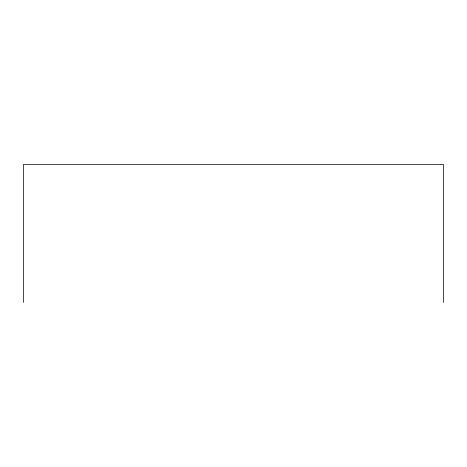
<?xml version="1.0" encoding="UTF-8"?>
<svg xmlns="http://www.w3.org/2000/svg" width="467" height="467" viewBox="0 0 467 467"><rect width="100%" height="100%" fill="white"/><g stroke="black" fill="none" stroke-linecap="round" stroke-linejoin="round"><path stroke-width="0.7" d="M443.65 302.418L443.65 164.582L23.35 164.582L23.35 302.418"/></g></svg>
